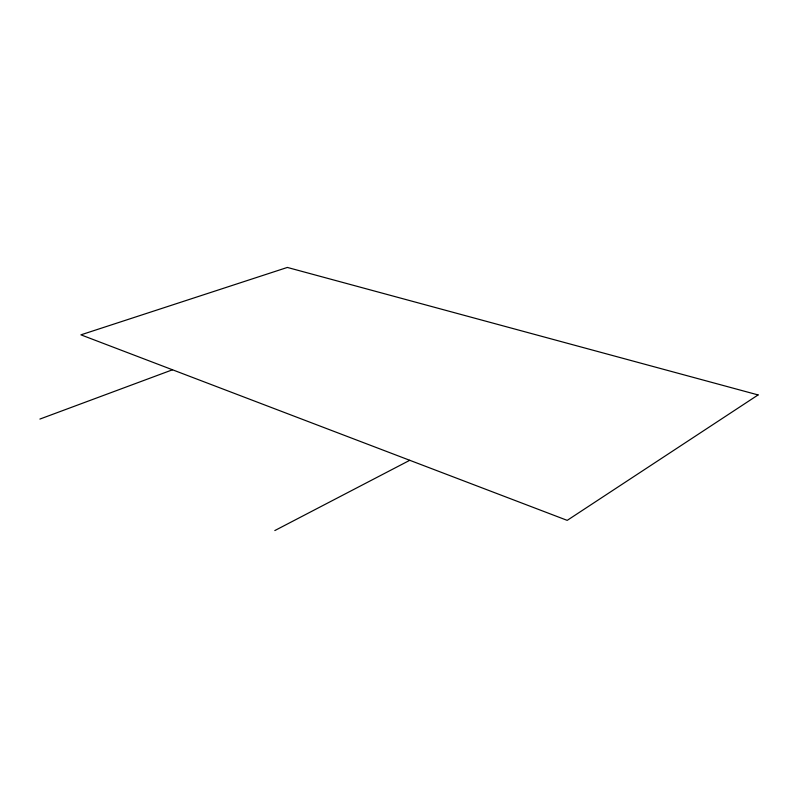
<?xml version="1.0" encoding="UTF-8"?>
<svg xmlns="http://www.w3.org/2000/svg" width="798" height="798" viewBox="0 0 798 798"><rect width="100%" height="100%" fill="white"/><g stroke="black" fill="none" stroke-linecap="round" stroke-linejoin="round"><path stroke-width="1.2" d="M274.811 530.56L409.763 460.296M39.9 419.07L172.518 369.783M758.1 394.93L567.208 520.366L80.927 334.841L287.36 267.44L758.1 394.93"/></g></svg>
